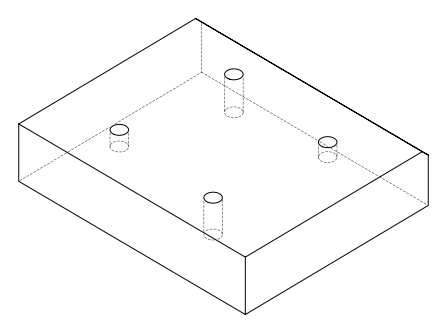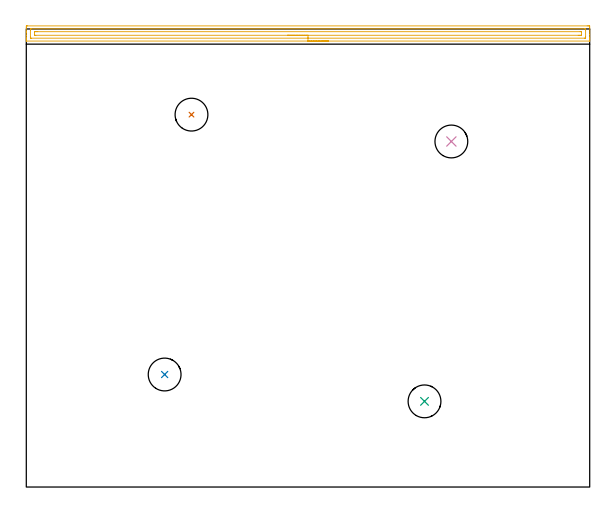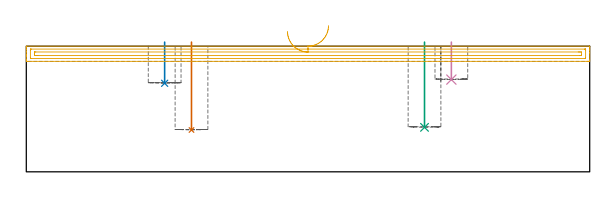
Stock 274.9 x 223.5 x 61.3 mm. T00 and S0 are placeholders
(PLAN: 5 operations, 1 tool changes, 7.3 min)
(1 INDEXABLE_INSERT_DRILL_BLIND_HOLE_FROM_SOLID | STEP1POCKET | NXT0302_003 | 0.17 min | 8176 mm3)
(2 INDEXABLE_INSERT_DRILL_BLIND_HOLE_FROM_SOLID_1 | STEP1POCKET_1 | NXT0302_003 | 0.08 min | 3598 mm3)
(3 INDEXABLE_INSERT_DRILL_BLIND_HOLE_FROM_SOLID_2 | STEP1POCKET_2 | NXT0302_003 | 0.17 min | 7914 mm3)
(4 INDEXABLE_INSERT_DRILL_BLIND_HOLE_FROM_SOLID_3 | STEP1POCKET_3 | NXT0302_003 | 0.07 min | 3235 mm3)
(5 AREA_MILL | FG_CHAMFER_SURFACE | UGT0205_001 | 6.8 min | 7532 mm3)
(TOOL NXT0302_003 | Index. Insert Drill 16mm [880-D1600L20-05] | D16 PA176 FL80 Z2)
(TOOL UGT0205_001 | Chamfer Mill 20 x 3 x 45 deg. | D20 FL50 Z2)
(OP 1 INDEXABLE_INSERT_DRILL_BLIND_HOLE_FROM_SOLID)
G17 G21 G94 G90
T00 M6
G54
G17 G0 G90 X80.6 Y181.7 S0 M3
G43 Z71.3 H1
G94 G81 G98 Z20.4 F250. R63.3
G80
M5
M2
(OP 2 INDEXABLE_INSERT_DRILL_BLIND_HOLE_FROM_SOLID_1)
G17 G21 G94 G90
T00 M6
G54
G17 G0 G90 X67.5 Y54.9 S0 M3
G43 Z71.3 H1
G94 G81 G98 Z43.2 F250. R63.3
G80
M5
M2
(OP 3 INDEXABLE_INSERT_DRILL_BLIND_HOLE_FROM_SOLID_2)
G17 G21 G94 G90
T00 M6
G54
G17 G0 G90 X194.3 Y41.8 S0 M3
G43 Z71.3 H1
G94 G81 G98 Z21.7 F250. R63.3
G80
M5
M2
(OP 4 INDEXABLE_INSERT_DRILL_BLIND_HOLE_FROM_SOLID_3)
G17 G21 G94 G90
T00 M6
G54
G17 G0 G90 X207.4 Y168.6 S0 M3
G43 Z71.3 H1
G94 G81 G98 Z45. F250. R63.3
G80
M5
M2
(OP 5 AREA_MILL)
G17 G21 G94 G90
T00 M6
G54
G17 G0 G90 X147.45 Y217.6 S1061 M3
G43 Z71.3 H0
G94 G1 X147.412 Z70.428 F250.
X147.298 Z69.563
X147.109 Z68.712
X146.847 Z67.88
X146.513 Z67.074
X146.11 Z66.3
X145.642 Z65.564
X145.11 Z64.872
X144.521 Z64.229
X143.878 Z63.639
X143.186 Z63.108
X142.45 Z62.64
X141.676 Z62.237
X140.87 Z61.903
X140.038 Z61.641
X139.186 Z61.452
X138.322 Z61.338
X137.45 Z61.3
X0.183
X0.01 Y217.603 Z61.288
X0.007 Y217.654 Z61.238
X0. Y218.078 Z60.822
Y218.342 Z60.558
Y219.073 Z59.822
Y220.329 Z58.568
Y221.745 Z57.15
Y222.374 Z56.523
Y224.155 Z54.742
X0.002 Y224.418 Z54.479
X0.008 Y224.992 Z53.906
X0.052 Y224.994 Z53.904
X0.631 Y225. Z53.9
X273.685
X274.269 Y224.999 Z53.901
X274.848 Y224.994 Z53.904
X274.892 Y224.992 Z53.906
X274.9 Y224.418 Z54.479
Y220.855 Z58.04
Y219.438 Z59.458
Y219.073 Z59.822
Y218.342 Z60.558
Y218.078 Z60.822
Y217.656 Z61.235
X274.89 Y217.603 Z61.288
X274.716 Y217.6 Z61.3
X137.45
Y219.014 Z59.886
X2.36
X2.242 Y219.016 Z59.884
X2.015 Y219.021 Z59.879
X2.01 Y219.073 Z59.827
X2.001 Y219.489 Z59.411
Y223.053 Z55.847
X2.007 Y223.527 Z55.373
X2.01 Y223.572 Z55.328
X2.183 Y223.581 Z55.319
X2.301 Y223.585 Z55.315
X2.36 Y223.586 Z55.314
X272.54
X272.658 Y223.584 Z55.316
X272.885 Y223.579 Z55.321
X272.89 Y223.527 Z55.373
X272.899 Y223.111 Z55.789
Y219.547 Z59.353
X272.893 Y219.073 Z59.827
X272.89 Y219.028 Z59.872
X272.717 Y219.019 Z59.881
X272.599 Y219.015 Z59.885
X272.54 Y219.014 Z59.886
X137.45
Y220.428 Z58.472
X4.635 Y220.429 Z58.471
X4.208 Y220.43 Z58.47
X4.065 Y220.432 Z58.468
X4.022 Y220.435 Z58.465
X4.01 Y220.511 Z58.389
X4.004 Y220.648 Z58.252
X4.001 Y220.855 Z58.045
X4.002 Y221.95 Z56.95
X4.01 Y222.152 Z56.748
X4.208 Y222.165 Z56.735
X4.676 Y222.17 Z56.73
X5.102 Y222.171 Z56.729
X5.568 Y222.172 Z56.728
X270.265
X270.692 Y222.17 Z56.73
X270.835 Y222.168 Z56.732
X270.878 Y222.165 Z56.735
X270.89 Y222.089 Z56.811
X270.896 Y221.952 Z56.948
X270.899 Y221.745 Z57.155
X270.898 Y220.65 Z58.25
X270.89 Y220.448 Z58.452
X270.692 Y220.436 Z58.464
X270.224 Y220.43 Z58.47
X269.798 Y220.429 Z58.471
X269.332 Y220.428 Z58.472
X137.45
X136.578 Z58.51
X135.714 Z58.623
X134.862 Z58.812
X134.03 Z59.075
X133.224 Z59.408
X132.45 Z59.811
X131.714 Z60.28
X131.022 Z60.811
X130.379 Z61.4
X129.79 Z62.044
X129.258 Z62.736
X128.79 Z63.472
X128.387 Z64.245
X128.053 Z65.051
X127.791 Z65.883
X127.602 Z66.735
X127.488 Z67.6
X127.45 Z68.472
G0 Z71.3
M5
M2
